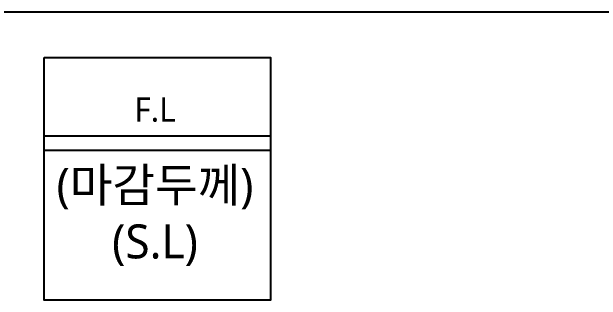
# Model space of a CAD drawing. Header units: millimetres. Extents: x 14892468 to 15300900, y -3565850 to -3401345.
# Drawn here: x 15048828 to 15109617, y -3431059 to -3401345 of the extents above; entities that cross this region are included whole.
import ezdxf
from ezdxf.enums import TextEntityAlignment as Align

# ---------------------------------------------------------------- set-up
doc = ezdxf.new("R2010")
doc.units = ezdxf.units.MM
doc.header["$LTSCALE"] = 100
doc.header["$MEASUREMENT"] = 0
doc.layers.get('0').update_dxf_attribs({"linetype": 'CONTINUOUS'})
doc.layers.get('Defpoints').update_dxf_attribs({"color": 171, "linetype": 'CONTINUOUS'})
doc.layers.add('check', color=30, linetype='CONTINUOUS', plot=False)
doc.layers.add('TEXT-기입', color=6, linetype='CONTINUOUS')
doc.styles.add('나눔바른고딕', font='NanumBarunGothic.ttf')

msp = doc.modelspace()

# ---------------------------------------------------------------- linework, layer by layer
at = {"ltscale": 0.1}
msp.add_lwpolyline([(15052163.7, -3406064.1), (15075509.1, -3406064.1), (15075509.1, -3431058.9), (15052163.7, -3431058.9)], close=True, dxfattribs=at)
at = {"layer": 'check', "ltscale": 0.1}
for points in [[(15052163.7, -3414111.1), (15075509.1, -3414111.1)], [(15052163.7, -3415611.1), (15075509.1, -3415611.1)]]:
    msp.add_lwpolyline(points, dxfattribs=at)
at = {"layer": 'Defpoints', "ltscale": 0.1}
msp.add_line((14893166, -3401345.2), (15300899.7, -3401345.2), dxfattribs=at)

# ---------------------------------------------------------------- texts
at = {"layer": 'TEXT-기입', "color": 6, "style": '나눔바른고딕'}
for s, height, p in [('F.L', 2500, (15063598.5, -3411411.2)), ('(마감두께)', 3500, (15063598.5, -3419187.5))]:
    msp.add_text(s, height=height, dxfattribs=at).set_placement(p, align=Align.MIDDLE_CENTER)
at = {"layer": 'TEXT-기입', "color": 4, "style": '나눔바른고딕'}
msp.add_text('(S.L)', height=3500, dxfattribs=at).set_placement((15063598.5, -3425000.8), align=Align.MIDDLE_CENTER)

doc.saveas('drawing.dxf')
